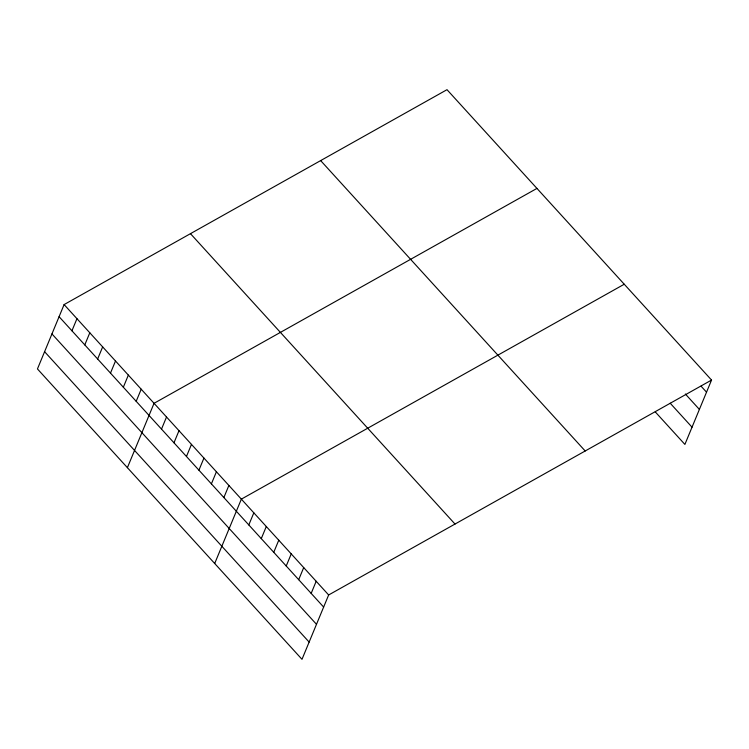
<?xml version="1.0" encoding="UTF-8"?>
<svg xmlns="http://www.w3.org/2000/svg" width="749" height="749" viewBox="0 0 749 749"><rect width="100%" height="100%" fill="white"/><g stroke="black" fill="none" stroke-linecap="round" stroke-linejoin="round"><path stroke-width="1.12" d="M64.105 304.581L37.45 368.939L301.997 659.317L328.652 594.968L711.55 380.061L447.003 89.683L64.105 304.581L328.652 594.968M71.941 330.796L76.96 318.681M84.787 344.896L89.805 332.79M97.642 359.005L102.66 346.89M110.487 373.105L115.505 360.999M123.342 387.214L128.351 375.099M136.187 401.314L141.205 389.208M127.396 467.666L154.051 403.308L536.949 188.411M161.512 429.111L166.521 416.996M173.983 442.799L178.992 430.694M186.454 456.487L191.472 444.382M198.925 470.175L203.943 458.07M211.396 483.873L216.414 471.758M223.867 497.561L228.885 485.446M214.701 563.491L241.356 499.134L624.245 284.236M248.808 524.937L253.827 512.831M261.279 538.625L266.298 526.519M273.75 552.313L278.768 540.207M286.221 566.01L291.239 553.895M298.701 579.698L303.71 567.583M311.172 593.386L316.181 581.271M711.55 380.061L684.895 444.419L655.272 411.903M701.073 386.184L706.532 392.176M685.363 394.011L699.388 409.413M670.205 403.224L692.039 427.183M320.647 160.595L585.194 450.982M190.461 233.66L455.008 524.047M59.087 316.687L323.643 607.074M51.953 333.932L316.499 624.32M44.594 351.693L309.14 642.08"/></g></svg>
